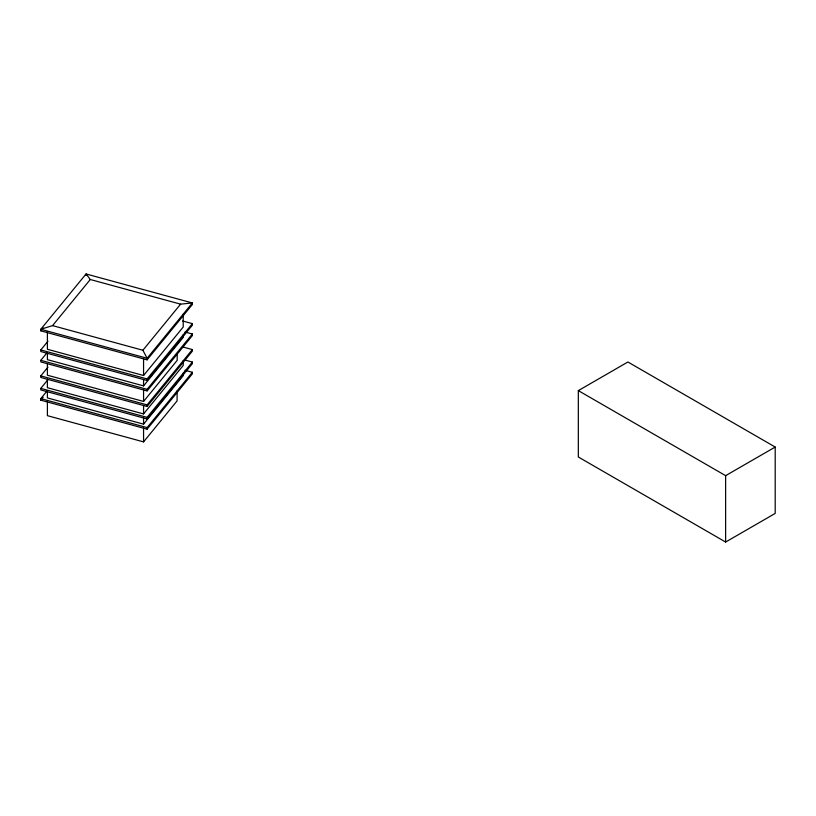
<?xml version="1.0" encoding="UTF-8"?>
<svg xmlns="http://www.w3.org/2000/svg" width="816" height="816" viewBox="0 0 816 816"><rect width="100%" height="100%" fill="white"/><g stroke="black" fill="none" stroke-linecap="round" stroke-linejoin="round"><path stroke-width="1.22" d="M40.8 330.847L40.8 329.276L86.068 273.962L192.362 302.95L192.362 304.521L147.104 359.846L40.8 330.847L43.187 327.94M52.561 325.615L142.892 350.248L147.104 358.275L40.8 329.276L52.561 325.615L90.28 279.511L180.601 304.154L192.362 302.95L147.104 358.275L147.104 359.846M182.59 320.963L192.362 323.636L192.362 325.207L147.104 380.521L40.8 351.533L40.8 349.962L47.95 341.231M185.038 332.01L192.362 334.009L192.362 335.58L147.104 390.905L40.8 361.906L40.8 360.335L47.155 352.573M182.59 346.912L192.362 349.574L192.362 351.145L147.104 406.47L40.8 377.471L40.8 375.901L47.95 367.169M185.038 360.06L192.362 362.059L192.362 363.63L147.104 418.955L40.8 389.956L40.8 388.385L47.95 379.654M185.038 370.28L192.362 372.28L192.362 373.84L147.104 429.165L40.8 400.177L40.8 398.606L47.155 390.844M40.8 400.177L43.187 397.259M142.892 350.248L180.601 304.154M47.399 331.439L47.399 349.279L143.565 375.503L183.212 327.032L183.212 314.293M147.104 380.521L147.104 378.95L192.362 323.636M47.399 353.359L47.399 359.652L143.565 385.876L183.212 337.416L183.212 334.897M147.104 390.905L147.104 389.334L192.362 334.009M47.399 363.763L47.399 375.217L143.565 401.441L177.184 360.356L177.184 353.991M147.104 406.47L147.104 404.899L192.362 349.574M47.399 379.216L47.399 387.702L143.565 413.926L183.212 365.466L183.212 360.611M147.104 418.955L147.104 417.384L192.362 362.059M47.399 391.741L47.399 397.912L143.565 424.147L183.212 375.676L183.212 373.208M147.104 429.165L147.104 427.594L192.362 372.28M47.399 400.727L47.399 415.66L143.565 441.884L177.092 400.901L177.092 390.956M578.33 390.619L627.902 361.998L775.2 447.046L775.2 513.417L725.628 542.038L578.33 457.001L578.33 390.619L725.628 475.657L775.2 447.046M40.8 349.962L147.104 378.95M40.8 360.335L147.104 389.334M40.8 375.901L147.104 404.899M40.8 388.385L147.104 417.384M40.8 398.606L147.104 427.594M90.28 279.511L86.068 273.962L86.068 275.533M725.628 475.657L725.628 542.038M143.565 358.938L143.565 375.503M143.565 379.593L143.565 385.876M143.565 389.997L143.565 401.441M143.565 405.44L143.565 413.926M143.565 417.965L143.565 424.147M143.565 428.196L143.565 441.884"/></g></svg>
